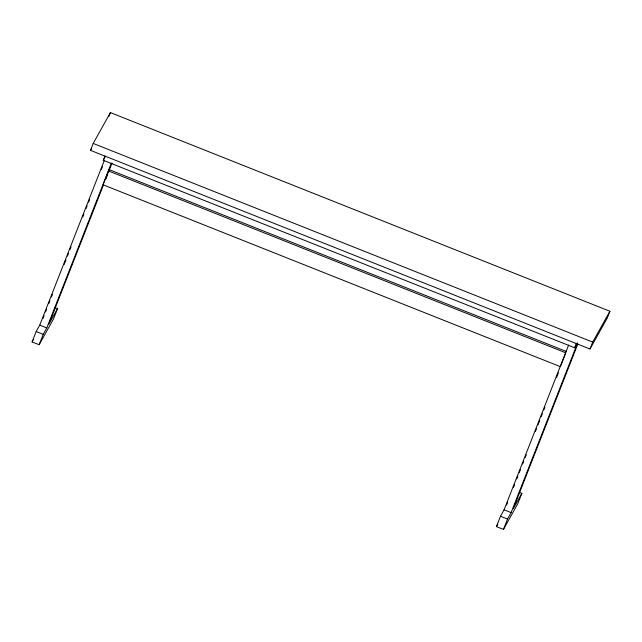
<?xml version="1.0" encoding="UTF-8"?>
<svg xmlns="http://www.w3.org/2000/svg" width="642" height="642" viewBox="0 0 642 642"><rect width="100%" height="100%" fill="white"/><g stroke="black" fill="none" stroke-linecap="round" stroke-linejoin="round"><path stroke-width="0.96" d="M90.49 150.348L93.202 143.431L110.4 112.591L609.9 311.258L607.188 318.175L589.99 349.007L90.49 150.348L91.445 148.639M109.044 116.058L110.4 112.591M54.891 307.606L57.531 308.658L53.463 319.042L39.138 344.73L32.1 341.937L36.169 331.553L39.748 325.133L104.317 160.388M577.335 342.948L574.646 347.763L103.282 160.291L104.983 155.966M42.99 318.488L44.089 315.695M45.55 311.972L46.641 309.179M48.832 303.594L49.924 300.801M51.384 297.077L52.475 294.285M64.152 264.504L65.974 259.85M67.434 256.126L68.525 253.333M69.986 249.61L71.077 246.817M82.754 217.028L83.845 214.235M86.036 208.658L87.127 205.865M88.588 202.142L89.679 199.349M101.356 169.56L102.447 166.768M39.138 344.73L43.207 334.354L46.786 327.934L111.347 163.18M108.514 170.957L103.089 184.792L560.386 366.67L565.803 352.827L108.514 170.957L109.236 169.665L566.525 351.543M105.617 178.893L109.236 169.665M103.651 184.463L48.936 324.074L57.531 308.658M105.834 178.877L107.663 174.223M108.394 172.361L112.037 163.052M519.217 492.286L521.858 493.329L517.789 503.713L503.456 529.409L496.427 526.609L500.495 516.232L504.074 509.804L568.635 345.059M506.586 505.021L507.686 502.229M513.52 487.334L514.611 484.541M516.802 478.956L517.893 476.163M519.354 472.44L520.453 469.647M522.636 464.07L523.736 461.277M525.188 457.553L526.288 454.761M535.404 431.488L536.503 428.696M537.956 424.972L539.786 420.317M541.238 416.594L542.338 413.801M543.798 410.077L544.889 407.293M556.558 377.504L558.388 372.85M503.456 529.409L507.525 519.025L511.112 512.605L577.495 343.205M574.646 347.763L576.339 343.438M577.824 344L513.263 508.745L521.858 493.329M589.99 349.007L592.702 342.09L609.9 311.258M103.282 160.291L105.079 157.081M32.1 341.937L33.536 339.369M496.427 526.609L497.855 524.041M93.202 143.431L592.702 342.09M39.748 325.133L46.786 327.934M504.074 509.804L511.112 512.605M36.169 331.553L43.207 334.354M500.495 516.232L507.525 519.025"/></g></svg>
